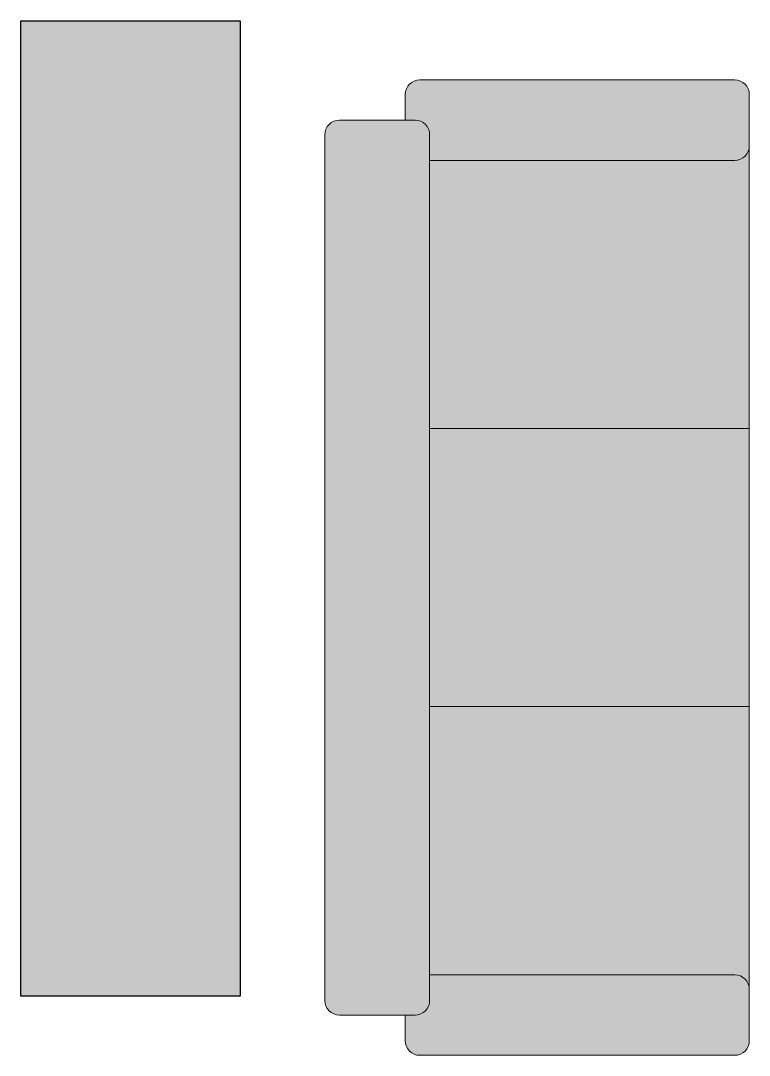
# Model space of a CAD drawing. Header units: millimetres. Extents: x 1350.1 to 1351.59, y 1285.47 to 1287.59.
import ezdxf

# ---------------------------------------------------------------- set-up
doc = ezdxf.new("R2010")
doc.units = ezdxf.units.MM
for name, color, linetype in [('ARQ-MOB', 254, 'Continuous'), ('COTAS', 3, 'Continuous'), ('Layout', 8, 'Continuous'), ('MOBILIARIO', 1, 'Continuous')]:
    doc.layers.add(name, color=color, linetype=linetype)

# ---------------------------------------------------------------- blocks, each defined once
blk = doc.blocks.new('A$C271351DC')
at = {"lineweight": 0}
h = blk.add_hatch(color=9, dxfattribs=at)
h.set_gradient(color1=(219, 199, 159), one_color=1, tint=1, name='SPHERICAL')
h.paths.add_polyline_path([(0.84, 1.935, 0.414214), (0.87, 1.965), (0.87, 2.07, 0.414214), (0.84, 2.1), (0.195, 2.1, 0.414214), (0.165, 2.07), (0.165, 2.0175), (0.185, 2.0175, -0.414214), (0.215, 1.9875), (0.215, 1.935)])
h.paths.add_polyline_path([(0.215, 1.9875, 0.414214), (0.185, 2.0175), (0.03, 2.0175, 0.414214), (0, 1.9875), (0, 0.2125, 0.414214), (0.03, 0.1825), (0.185, 0.1825, 0.414214), (0.215, 0.2125)])
h.paths.add_polyline_path([(0.215, 0.265), (0.215, 0.2125, -0.414214), (0.185, 0.1825), (0.165, 0.1825), (0.165, 0.13, 0.414214), (0.195, 0.1), (0.84, 0.1, 0.414214), (0.87, 0.13), (0.87, 0.235, 0.414214), (0.84, 0.265)])
h.paths.add_polyline_path([(0.84, 0.265, -0.414214), (0.87, 0.235), (0.87, 0.815), (0.215, 0.815), (0.215, 0.265)])
h.paths.add_polyline_path([(0.87, 0.815), (0.87, 1.385), (0.215, 1.385), (0.215, 0.815)])
h.paths.add_polyline_path([(0.87, 1.385), (0.87, 1.965, -0.414214), (0.84, 1.935), (0.215, 1.935), (0.215, 1.385)])
at = {"layer": 'ARQ-MOB', "color": 38, "lineweight": 0}
for p, q in [((0.195, 2.1), (0.84, 2.1)), ((0.165, 2.0175), (0.165, 2.07)), ((0.87, 2.07), (0.87, 1.965)), ((0.03, 2.0175), (0.185, 2.0175)), ((0, 0.2125), (0, 1.9875)), ((0.215, 0.2125), (0.215, 1.9875)), ((0.87, 1.965), (0.87, 0.235)), ((0.215, 1.935), (0.84, 1.935)), ((0.215, 1.385), (0.87, 1.385)), ((0.215, 0.815), (0.87, 0.815)), ((0.215, 0.265), (0.84, 0.265)), ((0.87, 0.13), (0.87, 0.235)), ((0.03, 0.1825), (0.185, 0.1825)), ((0.165, 0.13), (0.165, 0.1825)), ((0.195, 0.1), (0.84, 0.1))]:
    blk.add_line(p, q, dxfattribs=at)
for centre, start, end in [((0.195, 2.07), 90, 180), ((0.84, 2.07), 360, 90), ((0.03, 1.9875), 90, 180), ((0.185, 1.9875), 0, 90), ((0.84, 1.965), 270, 360), ((0.84, 0.235), 0, 90), ((0.03, 0.2125), 180, 270), ((0.185, 0.2125), 270, 0), ((0.195, 0.13), 180, 270), ((0.84, 0.13), 270, 360)]:
    blk.add_arc(centre, 0.03, start, end, dxfattribs=at)

msp = doc.modelspace()

# ---------------------------------------------------------------- hatches: boundary and pattern name
at = {"layer": 'MOBILIARIO'}
h = msp.add_hatch(color=254, dxfattribs=at)
h.set_gradient(color1=(214, 214, 214), color2=(252, 252, 252), rotation=45, one_color=1, tint=0.99, name='CYLINDER')
h.paths.add_polyline_path([(1350.1018, 1285.5922), (1350.5518, 1285.5922), (1350.5518, 1287.5922), (1350.1018, 1287.5922)])

# ---------------------------------------------------------------- linework, layer by layer
at = {"layer": 'COTAS'}
msp.add_lwpolyline([(1350.5518, 1285.5922), (1350.1018, 1285.5922), (1350.1018, 1287.5922), (1350.5518, 1287.5922)], close=True, dxfattribs=at)

# ---------------------------------------------------------------- block references
at = {"layer": 'Layout'}
msp.add_blockref('A$C271351DC', (1350.7248, 1285.3709), dxfattribs=at)

doc.saveas('drawing.dxf')
